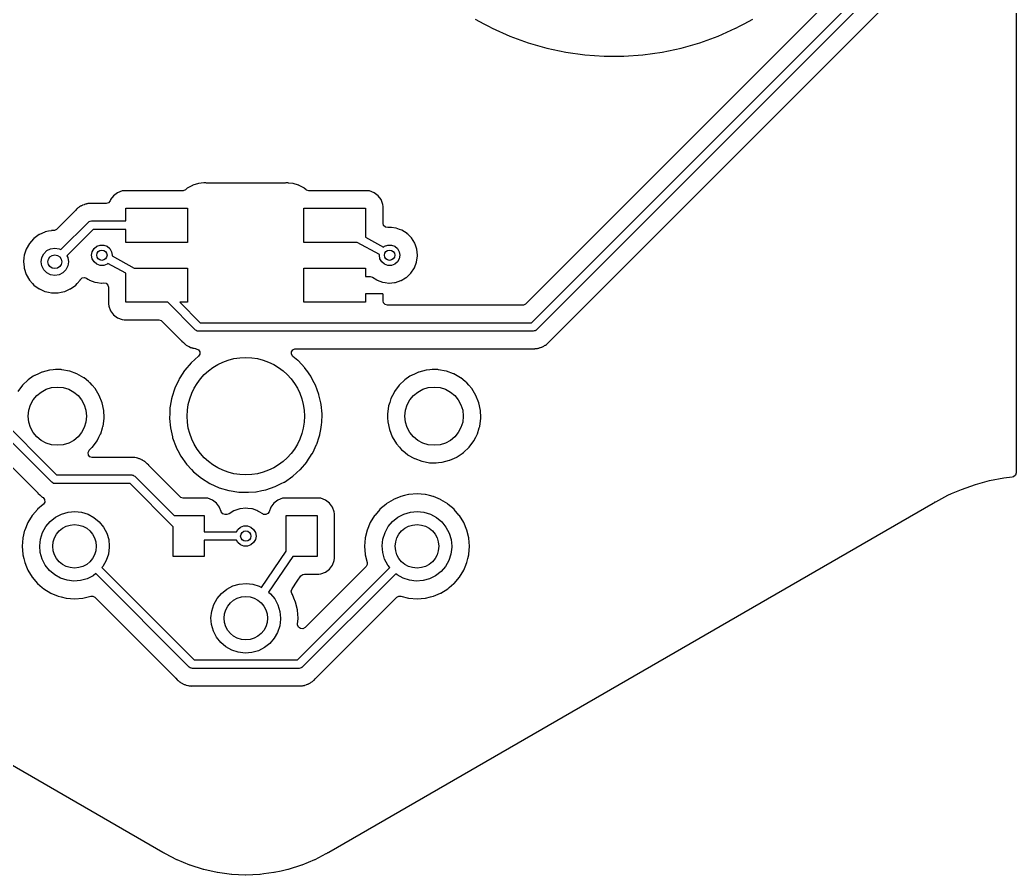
# Model space of a CAD drawing. Extents: x 144 to 253, y -181 to -52.
# Drawn here: x 224.41 to 253.49, y -181.1 to -156.13 of the extents above; entities that cross this region are included whole.
import ezdxf

# ---------------------------------------------------------------- set-up
doc = ezdxf.new("R2010")
doc.units = 0
doc.layers.add('BLACK', color=7, linetype='CONTINUOUS')

msp = doc.modelspace()

# ---------------------------------------------------------------- linework, layer by layer
at = {"layer": 'BLACK', "linetype": 'CONTINUOUS'}
for p, q in [((253.492, -141.39), (253.492, -169.363)), ((250.155, -153.445), (239.169, -164.43)), ((239.343, -164.975), (250.7, -153.618)), ((250.913, -153.758), (239.483, -165.188)), ((239.868, -165.523), (251.217, -154.174)), ((212.215, -156.158), (225.477, -169.42)), ((237.694, -156.11), (237.949, -156.246)), ((245.551, -156.246), (245.806, -156.11)), ((225.337, -169.633), (212.002, -156.298)), ((237.949, -156.246), (238.084, -156.317)), ((238.084, -156.317), (238.194, -156.376)), ((238.194, -156.376), (238.196, -156.377)), ((238.196, -156.377), (238.196, -156.377)), ((238.196, -156.377), (238.709, -156.605)), ((244.791, -156.605), (245.304, -156.377)), ((245.304, -156.377), (245.306, -156.376)), ((245.304, -156.377), (245.304, -156.377)), ((245.306, -156.376), (245.416, -156.317)), ((245.416, -156.317), (245.551, -156.246)), ((211.667, -156.683), (224.921, -169.937)), ((238.709, -156.605), (238.711, -156.606)), ((238.711, -156.606), (239.243, -156.8)), ((244.257, -156.8), (244.789, -156.606)), ((244.789, -156.606), (244.791, -156.605)), ((239.243, -156.8), (239.787, -156.956)), ((239.787, -156.956), (240.341, -157.074)), ((243.159, -157.074), (243.713, -156.956)), ((243.713, -156.956), (244.257, -156.8)), ((240.341, -157.074), (240.902, -157.153)), ((240.902, -157.153), (240.904, -157.153)), ((240.904, -157.153), (241.465, -157.192)), ((241.465, -157.192), (241.465, -157.192)), ((241.465, -157.192), (241.467, -157.192)), ((241.467, -157.192), (242.033, -157.192)), ((242.033, -157.192), (242.035, -157.192)), ((242.035, -157.192), (242.596, -157.153)), ((242.035, -157.192), (242.035, -157.192)), ((242.596, -157.153), (242.598, -157.153)), ((242.598, -157.153), (243.159, -157.074)), ((227.39, -161.127), (227.253, -161.178)), ((227.452, -161.121), (227.39, -161.127)), ((229.156, -161.121), (227.452, -161.121)), ((229.171, -161.12), (229.156, -161.121)), ((229.236, -161.092), (229.171, -161.12)), ((229.293, -161.045), (229.236, -161.092)), ((229.305, -161.039), (229.293, -161.045)), ((229.445, -160.964), (229.305, -161.039)), ((229.451, -160.961), (229.445, -160.964)), ((229.445, -160.964), (229.445, -160.964)), ((229.457, -160.959), (229.451, -160.961)), ((229.616, -160.911), (229.457, -160.959)), ((229.457, -160.959), (229.457, -160.959)), ((229.622, -160.909), (229.616, -160.911)), ((229.616, -160.911), (229.616, -160.911)), ((229.779, -160.894), (229.622, -160.909)), ((229.784, -160.893), (229.779, -160.894)), ((229.8, -160.891), (229.784, -160.893)), ((229.805, -160.891), (229.8, -160.891)), ((229.806, -160.891), (229.805, -160.891)), ((229.805, -160.891), (229.805, -160.891)), ((229.813, -160.891), (229.806, -160.891)), ((229.829, -160.894), (229.813, -160.891)), ((229.832, -160.894), (229.829, -160.894)), ((229.853, -160.896), (229.832, -160.894)), ((232.155, -160.896), (229.853, -160.896)), ((232.172, -160.895), (232.155, -160.896)), ((232.176, -160.894), (232.172, -160.895)), ((232.2, -160.891), (232.176, -160.894)), ((232.205, -160.891), (232.2, -160.891)), ((232.206, -160.891), (232.205, -160.891)), ((232.205, -160.891), (232.205, -160.891)), ((232.213, -160.891), (232.206, -160.891)), ((232.236, -160.895), (232.213, -160.891)), ((232.244, -160.896), (232.236, -160.895)), ((232.378, -160.909), (232.244, -160.896)), ((232.384, -160.911), (232.378, -160.909)), ((232.543, -160.959), (232.384, -160.911)), ((232.384, -160.911), (232.384, -160.911)), ((232.549, -160.961), (232.543, -160.959)), ((232.543, -160.959), (232.543, -160.959)), ((232.555, -160.964), (232.549, -160.961)), ((232.695, -161.039), (232.555, -160.964)), ((232.555, -160.964), (232.555, -160.964)), ((232.707, -161.045), (232.695, -161.039)), ((232.764, -161.092), (232.707, -161.045)), ((232.775, -161.101), (232.764, -161.092)), ((232.844, -161.121), (232.775, -161.101)), ((234.548, -161.121), (232.844, -161.121)), ((234.61, -161.127), (234.548, -161.121)), ((234.747, -161.178), (234.61, -161.127)), ((227.038, -161.414), (226.995, -161.471)), ((227.046, -161.391), (227.038, -161.414)), ((227.049, -161.382), (227.046, -161.391)), ((227.046, -161.391), (227.046, -161.391)), ((227.137, -161.266), (227.049, -161.382)), ((227.253, -161.178), (227.137, -161.266)), ((234.863, -161.266), (234.747, -161.178)), ((234.951, -161.382), (234.863, -161.266)), ((235.002, -161.519), (234.951, -161.382)), ((226.018, -161.706), (225.474, -162.25)), ((226.026, -161.698), (226.018, -161.706)), ((226.054, -161.664), (226.026, -161.698)), ((226.07, -161.652), (226.054, -161.664)), ((226.085, -161.639), (226.07, -161.652)), ((226.1, -161.625), (226.085, -161.639)), ((226.119, -161.613), (226.1, -161.625)), ((226.138, -161.602), (226.119, -161.613)), ((226.148, -161.596), (226.138, -161.602)), ((226.177, -161.574), (226.148, -161.596)), ((226.183, -161.57), (226.177, -161.574)), ((226.191, -161.567), (226.183, -161.57)), ((226.202, -161.562), (226.191, -161.567)), ((226.191, -161.567), (226.191, -161.567)), ((226.22, -161.553), (226.202, -161.562)), ((226.23, -161.547), (226.22, -161.553)), ((226.237, -161.543), (226.23, -161.547)), ((226.23, -161.547), (226.23, -161.547)), ((226.28, -161.531), (226.237, -161.543)), ((226.291, -161.527), (226.28, -161.531)), ((226.325, -161.514), (226.291, -161.527)), ((226.332, -161.511), (226.325, -161.514)), ((226.325, -161.514), (226.325, -161.514)), ((226.345, -161.509), (226.332, -161.511)), ((226.352, -161.508), (226.345, -161.509)), ((226.372, -161.504), (226.352, -161.508)), ((226.373, -161.504), (226.372, -161.504)), ((226.391, -161.498), (226.373, -161.504)), ((226.399, -161.498), (226.391, -161.498)), ((226.403, -161.498), (226.399, -161.498)), ((226.435, -161.497), (226.403, -161.498)), ((226.447, -161.496), (226.435, -161.497)), ((226.451, -161.496), (226.447, -161.496)), ((226.447, -161.496), (226.447, -161.496)), ((226.447, -161.496), (226.447, -161.496)), ((226.479, -161.496), (226.451, -161.496)), ((226.483, -161.496), (226.479, -161.496)), ((226.543, -161.494), (226.483, -161.496)), ((226.551, -161.493), (226.543, -161.494)), ((226.543, -161.494), (226.543, -161.494)), ((226.558, -161.495), (226.551, -161.493)), ((226.57, -161.496), (226.558, -161.495)), ((226.92, -161.496), (226.57, -161.496)), ((226.928, -161.495), (226.92, -161.496)), ((226.995, -161.471), (226.928, -161.495)), ((227.5, -162.004), (227.5, -161.629)), ((227.5, -161.629), (229.3, -161.629)), ((229.3, -161.629), (229.3, -162.629)), ((232.7, -162.629), (232.7, -161.629)), ((232.7, -161.629), (234.5, -161.629)), ((234.5, -161.629), (234.5, -162.479)), ((235.008, -161.581), (235.002, -161.519)), ((235.008, -162.071), (235.008, -161.581)), ((226.461, -162.013), (226.491, -162.004)), ((226.491, -162.004), (227.5, -162.004)), ((225.323, -162.288), (225.236, -162.306)), ((225.33, -162.286), (225.323, -162.288)), ((225.323, -162.288), (225.323, -162.288)), ((225.385, -162.286), (225.33, -162.286)), ((225.412, -162.284), (225.385, -162.286)), ((225.474, -162.25), (225.412, -162.284)), ((225.602, -162.842), (226.403, -162.041)), ((226.543, -162.254), (225.778, -163.018)), ((226.403, -162.041), (226.42, -162.027)), ((226.42, -162.027), (226.423, -162.024)), ((226.423, -162.024), (226.426, -162.023)), ((226.426, -162.023), (226.431, -162.019)), ((226.431, -162.019), (226.461, -162.013)), ((227.5, -162.254), (226.543, -162.254)), ((227.5, -162.629), (227.5, -162.254)), ((235.026, -162.135), (235.008, -162.071)), ((235.078, -162.184), (235.026, -162.135)), ((235.148, -162.197), (235.078, -162.184)), ((235.199, -162.191), (235.148, -162.197)), ((235.206, -162.191), (235.199, -162.191)), ((235.199, -162.191), (235.199, -162.191)), ((235.256, -162.196), (235.206, -162.191)), ((235.379, -162.211), (235.256, -162.196)), ((235.386, -162.212), (235.379, -162.211)), ((235.379, -162.211), (235.379, -162.211)), ((235.392, -162.214), (235.386, -162.212)), ((235.491, -162.25), (235.392, -162.214)), ((235.392, -162.214), (235.392, -162.214)), ((235.557, -162.273), (235.491, -162.25)), ((235.71, -162.37), (235.557, -162.273)), ((228.583, -180.445), (197.527, -162.514)), ((224.806, -162.525), (224.686, -162.658)), ((224.809, -162.521), (224.806, -162.525)), ((224.814, -162.516), (224.809, -162.521)), ((224.809, -162.521), (224.809, -162.521)), ((224.968, -162.404), (224.814, -162.516)), ((224.974, -162.401), (224.968, -162.404)), ((225.137, -162.329), (224.974, -162.401)), ((224.974, -162.401), (224.974, -162.401)), ((225.143, -162.326), (225.137, -162.329)), ((225.137, -162.329), (225.137, -162.329)), ((225.236, -162.306), (225.143, -162.326)), ((234.5, -162.479), (235.025, -162.766)), ((235.715, -162.375), (235.71, -162.37)), ((235.743, -162.404), (235.715, -162.375)), ((235.715, -162.375), (235.715, -162.375)), ((235.838, -162.499), (235.743, -162.404)), ((235.934, -162.653), (235.838, -162.499)), ((224.59, -162.823), (224.531, -163.005)), ((224.686, -162.658), (224.59, -162.823)), ((225.101, -162.96), (225.19, -162.871)), ((225.19, -162.871), (225.301, -162.815)), ((225.301, -162.815), (225.425, -162.795)), ((225.425, -162.795), (225.549, -162.815)), ((225.549, -162.815), (225.602, -162.842)), ((226.518, -162.901), (226.57, -162.811)), ((226.57, -162.811), (226.65, -162.744)), ((226.65, -162.744), (226.748, -162.709)), ((226.748, -162.709), (226.852, -162.709)), ((226.852, -162.709), (226.95, -162.744)), ((226.95, -162.744), (227.03, -162.811)), ((227.03, -162.811), (227.082, -162.901)), ((229.3, -162.629), (227.5, -162.629)), ((234.254, -162.629), (232.7, -162.629)), ((234.903, -162.984), (234.254, -162.629)), ((235.025, -162.766), (235.05, -162.744)), ((235.05, -162.744), (235.148, -162.709)), ((235.148, -162.709), (235.252, -162.709)), ((235.252, -162.709), (235.35, -162.744)), ((235.35, -162.744), (235.43, -162.811)), ((235.43, -162.811), (235.482, -162.901)), ((235.936, -162.659), (235.934, -162.653)), ((235.945, -162.685), (235.936, -162.659)), ((235.936, -162.659), (235.936, -162.659)), ((235.993, -162.824), (235.945, -162.685)), ((236.014, -163.004), (235.993, -162.824)), ((224.524, -163.071), (224.511, -163.195)), ((224.531, -163.012), (224.524, -163.071)), ((224.531, -163.005), (224.531, -163.012)), ((224.531, -163.012), (224.531, -163.012)), ((225.025, -163.195), (225.045, -163.071)), ((225.045, -163.071), (225.101, -162.96)), ((225.778, -163.018), (225.805, -163.071)), ((225.805, -163.071), (225.825, -163.195)), ((226.5, -163.004), (226.518, -162.901)), ((226.518, -163.107), (226.5, -163.004)), ((226.57, -163.197), (226.518, -163.107)), ((227.082, -162.901), (227.1, -163.004)), ((227.1, -163.004), (227.097, -163.024)), ((227.097, -163.024), (227.746, -163.379)), ((234.9, -163.004), (234.903, -162.984)), ((234.918, -163.107), (234.9, -163.004)), ((234.97, -163.197), (234.918, -163.107)), ((235.482, -163.107), (235.43, -163.197)), ((235.482, -162.901), (235.5, -163.004)), ((235.5, -163.004), (235.482, -163.107)), ((235.988, -163.206), (235.998, -163.138)), ((235.998, -163.138), (236.013, -163.031)), ((236.013, -163.027), (236.014, -163.004)), ((236.013, -163.031), (236.013, -163.027)), ((236.013, -163.031), (236.013, -163.031)), ((224.511, -163.195), (224.512, -163.202)), ((224.512, -163.202), (224.527, -163.345)), ((224.527, -163.345), (224.531, -163.385)), ((224.531, -163.385), (224.59, -163.567)), ((225.045, -163.319), (225.025, -163.195)), ((225.101, -163.43), (225.045, -163.319)), ((225.19, -163.519), (225.101, -163.43)), ((225.749, -163.43), (225.66, -163.519)), ((225.805, -163.319), (225.749, -163.43)), ((225.825, -163.195), (225.805, -163.319)), ((226.65, -163.264), (226.57, -163.197)), ((226.748, -163.3), (226.65, -163.264)), ((226.852, -163.3), (226.748, -163.3)), ((226.95, -163.264), (226.852, -163.3)), ((226.975, -163.243), (226.95, -163.264)), ((227.5, -163.529), (226.975, -163.243)), ((227.746, -163.379), (229.3, -163.379)), ((229.3, -163.379), (229.3, -164.379)), ((232.7, -164.379), (232.7, -163.379)), ((232.7, -163.379), (234.5, -163.379)), ((234.5, -163.379), (234.5, -163.625)), ((235.05, -163.264), (234.97, -163.197)), ((235.148, -163.3), (235.05, -163.264)), ((235.252, -163.3), (235.148, -163.3)), ((235.35, -163.264), (235.252, -163.3)), ((235.43, -163.197), (235.35, -163.264)), ((235.823, -163.527), (235.924, -163.376)), ((235.924, -163.376), (235.988, -163.206)), ((224.59, -163.567), (224.686, -163.732)), ((224.686, -163.732), (224.69, -163.737)), ((224.69, -163.737), (224.69, -163.737)), ((224.69, -163.737), (224.775, -163.831)), ((225.301, -163.575), (225.19, -163.519)), ((225.425, -163.595), (225.301, -163.575)), ((225.549, -163.575), (225.425, -163.595)), ((225.66, -163.519), (225.549, -163.575)), ((226.075, -163.831), (226.16, -163.737)), ((226.16, -163.737), (226.164, -163.732)), ((226.16, -163.737), (226.16, -163.737)), ((226.164, -163.732), (226.167, -163.726)), ((226.167, -163.726), (226.172, -163.718)), ((226.167, -163.726), (226.167, -163.726)), ((226.172, -163.718), (226.223, -163.669)), ((226.223, -163.669), (226.293, -163.656)), ((226.293, -163.656), (226.35, -163.676)), ((226.35, -163.676), (226.39, -163.702)), ((226.39, -163.702), (226.427, -163.726)), ((226.427, -163.726), (226.433, -163.73)), ((226.433, -163.73), (226.44, -163.733)), ((226.44, -163.733), (226.44, -163.733)), ((226.44, -163.733), (226.597, -163.791)), ((227.5, -164.379), (227.5, -163.529)), ((234.5, -163.625), (234.635, -163.625)), ((234.635, -163.625), (234.704, -163.646)), ((234.704, -163.646), (234.827, -163.726)), ((234.827, -163.726), (234.833, -163.73)), ((234.833, -163.73), (234.84, -163.733)), ((234.84, -163.733), (234.84, -163.733)), ((234.84, -163.733), (234.997, -163.791)), ((235.37, -163.799), (235.529, -163.747)), ((235.529, -163.747), (235.536, -163.745)), ((235.529, -163.747), (235.529, -163.747)), ((235.536, -163.745), (235.663, -163.669)), ((235.663, -163.669), (235.686, -163.656)), ((235.686, -163.656), (235.692, -163.652)), ((235.686, -163.656), (235.686, -163.656)), ((235.692, -163.652), (235.823, -163.527)), ((224.775, -163.831), (224.814, -163.874)), ((224.814, -163.874), (224.968, -163.986)), ((224.968, -163.986), (224.974, -163.989)), ((224.974, -163.989), (224.974, -163.989)), ((224.974, -163.989), (225.133, -164.059)), ((225.717, -164.059), (225.876, -163.989)), ((225.876, -163.989), (225.882, -163.986)), ((225.876, -163.989), (225.876, -163.989)), ((225.882, -163.986), (226.036, -163.874)), ((226.036, -163.874), (226.075, -163.831)), ((226.597, -163.791), (226.597, -163.791)), ((226.597, -163.791), (226.603, -163.794)), ((226.603, -163.794), (226.675, -163.803)), ((226.675, -163.803), (226.776, -163.817)), ((226.776, -163.817), (226.776, -163.817)), ((226.776, -163.817), (226.783, -163.818)), ((226.783, -163.818), (226.79, -163.817)), ((226.79, -163.817), (226.854, -163.811)), ((226.79, -163.817), (226.79, -163.817)), ((226.854, -163.811), (226.924, -163.825)), ((226.924, -163.825), (226.975, -163.874)), ((226.975, -163.874), (226.992, -163.937)), ((226.992, -163.937), (226.992, -164.427)), ((234.997, -163.791), (234.997, -163.791)), ((234.997, -163.791), (235.003, -163.794)), ((235.003, -163.794), (235.075, -163.803)), ((235.075, -163.803), (235.176, -163.817)), ((235.176, -163.817), (235.176, -163.817)), ((235.176, -163.817), (235.183, -163.818)), ((235.183, -163.818), (235.19, -163.817)), ((235.19, -163.817), (235.341, -163.803)), ((235.19, -163.817), (235.19, -163.817)), ((235.341, -163.803), (235.364, -163.801)), ((235.364, -163.801), (235.37, -163.799)), ((235.37, -163.799), (235.37, -163.799)), ((225.133, -164.059), (225.143, -164.064)), ((225.143, -164.064), (225.236, -164.084)), ((225.236, -164.084), (225.323, -164.102)), ((225.323, -164.102), (225.323, -164.102)), ((225.323, -164.102), (225.33, -164.103)), ((225.33, -164.103), (225.52, -164.103)), ((225.52, -164.103), (225.527, -164.102)), ((225.527, -164.102), (225.614, -164.084)), ((225.527, -164.102), (225.527, -164.102)), ((225.614, -164.084), (225.707, -164.064)), ((225.707, -164.064), (225.717, -164.059)), ((234.994, -164.133), (234.5, -164.133)), ((234.5, -164.133), (234.5, -164.379)), ((235.002, -164.135), (234.994, -164.133)), ((235.004, -164.136), (235.002, -164.135)), ((235.008, -164.151), (235.004, -164.136)), ((235.008, -164.34), (235.008, -164.151)), ((226.992, -164.427), (226.998, -164.489)), ((226.998, -164.489), (227.049, -164.626)), ((227.049, -164.626), (227.137, -164.742)), ((228.723, -164.379), (227.5, -164.379)), ((229.533, -165.188), (228.723, -164.379)), ((229.3, -164.379), (229.077, -164.379)), ((229.077, -164.379), (229.673, -164.975)), ((234.5, -164.379), (232.7, -164.379)), ((235.019, -164.393), (235.008, -164.34)), ((235.066, -164.446), (235.019, -164.393)), ((235.134, -164.466), (235.066, -164.446)), ((239.08, -164.466), (235.134, -164.466)), ((239.107, -164.464), (239.08, -164.466)), ((239.169, -164.43), (239.107, -164.464)), ((227.137, -164.742), (227.253, -164.83)), ((227.253, -164.83), (227.39, -164.881)), ((227.39, -164.881), (227.452, -164.888)), ((227.452, -164.888), (228.46, -164.888)), ((228.46, -164.888), (228.529, -164.908)), ((228.529, -164.908), (228.55, -164.925)), ((228.55, -164.925), (229.117, -165.492)), ((229.56, -165.203), (229.533, -165.188)), ((229.585, -165.22), (229.56, -165.203)), ((229.673, -164.975), (239.343, -164.975)), ((239.455, -165.21), (239.425, -165.216)), ((239.46, -165.206), (239.455, -165.21)), ((239.463, -165.205), (239.46, -165.206)), ((239.466, -165.202), (239.463, -165.205)), ((239.483, -165.188), (239.466, -165.202)), ((229.117, -165.492), (229.125, -165.501)), ((229.125, -165.501), (229.129, -165.507)), ((229.592, -165.221), (229.585, -165.22)), ((229.594, -165.222), (229.592, -165.221)), ((229.599, -165.222), (229.594, -165.222)), ((229.621, -165.225), (229.599, -165.222)), ((239.395, -165.225), (229.621, -165.225)), ((239.425, -165.216), (239.395, -165.225)), ((229.129, -165.507), (229.135, -165.512)), ((229.135, -165.512), (229.179, -165.554)), ((229.179, -165.554), (229.181, -165.556)), ((229.181, -165.556), (229.201, -165.576)), ((229.201, -165.576), (229.204, -165.579)), ((229.204, -165.579), (229.213, -165.586)), ((229.213, -165.586), (229.246, -165.617)), ((229.246, -165.617), (229.253, -165.62)), ((229.253, -165.62), (229.263, -165.626)), ((229.263, -165.626), (229.28, -165.637)), ((229.28, -165.637), (229.296, -165.65)), ((229.296, -165.65), (229.336, -165.667)), ((229.336, -165.667), (229.347, -165.672)), ((229.347, -165.672), (229.386, -165.694)), ((229.386, -165.694), (229.394, -165.696)), ((229.394, -165.696), (229.394, -165.696)), ((229.394, -165.696), (229.405, -165.699)), ((229.405, -165.699), (229.424, -165.705)), ((229.424, -165.705), (229.443, -165.713)), ((229.443, -165.713), (229.451, -165.714)), ((229.451, -165.714), (229.451, -165.714)), ((229.451, -165.714), (229.486, -165.72)), ((229.486, -165.72), (229.498, -165.723)), ((229.498, -165.723), (229.53, -165.731)), ((229.53, -165.731), (229.541, -165.733)), ((229.541, -165.733), (229.549, -165.733)), ((229.549, -165.733), (229.555, -165.734)), ((229.555, -165.734), (229.62, -165.763)), ((229.62, -165.763), (229.659, -165.822)), ((232.333, -165.827), (232.37, -165.766)), ((232.37, -165.766), (232.434, -165.735)), ((232.434, -165.735), (232.455, -165.733)), ((232.455, -165.733), (239.316, -165.733)), ((239.316, -165.733), (239.327, -165.734)), ((239.327, -165.734), (239.335, -165.736)), ((239.335, -165.736), (239.343, -165.735)), ((239.343, -165.735), (239.403, -165.734)), ((239.343, -165.735), (239.343, -165.735)), ((239.403, -165.734), (239.407, -165.733)), ((239.407, -165.733), (239.435, -165.733)), ((239.435, -165.733), (239.439, -165.733)), ((239.439, -165.733), (239.451, -165.732)), ((239.439, -165.733), (239.439, -165.733)), ((239.451, -165.732), (239.483, -165.731)), ((239.483, -165.731), (239.487, -165.731)), ((239.487, -165.731), (239.495, -165.731)), ((239.495, -165.731), (239.514, -165.725)), ((239.514, -165.725), (239.534, -165.721)), ((239.534, -165.721), (239.546, -165.719)), ((239.546, -165.719), (239.554, -165.718)), ((239.546, -165.719), (239.546, -165.719)), ((239.554, -165.718), (239.561, -165.716)), ((239.561, -165.716), (239.595, -165.702)), ((239.561, -165.716), (239.561, -165.716)), ((239.595, -165.702), (239.606, -165.698)), ((239.606, -165.698), (239.641, -165.688)), ((239.641, -165.688), (239.649, -165.686)), ((239.641, -165.688), (239.641, -165.688)), ((239.649, -165.686), (239.655, -165.682)), ((239.655, -165.682), (239.666, -165.676)), ((239.655, -165.682), (239.655, -165.682)), ((239.666, -165.676), (239.684, -165.667)), ((239.684, -165.667), (239.703, -165.66)), ((239.703, -165.66), (239.723, -165.645)), ((239.723, -165.645), (239.738, -165.634)), ((239.738, -165.634), (239.748, -165.627)), ((239.748, -165.627), (239.78, -165.609)), ((239.78, -165.609), (239.786, -165.605)), ((239.78, -165.609), (239.78, -165.609)), ((239.786, -165.605), (239.801, -165.59)), ((239.801, -165.59), (239.816, -165.577)), ((239.816, -165.577), (239.817, -165.576)), ((239.817, -165.576), (239.832, -165.565)), ((239.832, -165.565), (239.86, -165.531)), ((239.86, -165.531), (239.868, -165.523)), ((229.623, -165.953), (229.408, -166.145)), ((229.66, -165.893), (229.623, -165.953)), ((229.659, -165.822), (229.66, -165.893)), ((232.335, -165.898), (232.333, -165.827)), ((232.375, -165.957), (232.335, -165.898)), ((232.522, -166.077), (232.375, -165.957)), ((232.525, -166.08), (232.522, -166.077)), ((232.522, -166.077), (232.522, -166.077)), ((232.528, -166.083), (232.525, -166.08)), ((232.724, -166.293), (232.528, -166.083)), ((225.265, -166.361), (225.052, -166.416)), ((225.27, -166.359), (225.265, -166.361)), ((225.265, -166.361), (225.265, -166.361)), ((225.275, -166.359), (225.27, -166.359)), ((225.375, -166.35), (225.275, -166.359)), ((225.275, -166.359), (225.275, -166.359)), ((225.442, -166.345), (225.375, -166.35)), ((225.604, -166.345), (225.442, -166.345)), ((225.606, -166.345), (225.604, -166.345)), ((225.611, -166.345), (225.606, -166.345)), ((225.606, -166.345), (225.606, -166.345)), ((225.628, -166.346), (225.611, -166.345)), ((225.632, -166.347), (225.628, -166.346)), ((225.85, -166.386), (225.632, -166.347)), ((225.632, -166.347), (225.632, -166.347)), ((229.214, -166.373), (229.077, -166.583)), ((229.216, -166.369), (229.214, -166.373)), ((229.214, -166.373), (229.214, -166.373)), ((229.224, -166.361), (229.216, -166.369)), ((229.405, -166.148), (229.224, -166.361)), ((229.408, -166.145), (229.405, -166.148)), ((229.405, -166.148), (229.405, -166.148)), ((232.727, -166.296), (232.724, -166.293)), ((232.724, -166.293), (232.724, -166.293)), ((232.729, -166.299), (232.727, -166.296)), ((232.781, -166.373), (232.729, -166.299)), ((232.729, -166.299), (232.729, -166.299)), ((232.898, -166.537), (232.781, -166.373)), ((236.265, -166.361), (236.052, -166.416)), ((236.27, -166.359), (236.265, -166.361)), ((236.265, -166.361), (236.265, -166.361)), ((236.275, -166.359), (236.27, -166.359)), ((236.375, -166.35), (236.275, -166.359)), ((236.275, -166.359), (236.275, -166.359)), ((236.442, -166.345), (236.375, -166.35)), ((236.604, -166.345), (236.442, -166.345)), ((236.606, -166.345), (236.604, -166.345)), ((236.611, -166.345), (236.606, -166.345)), ((236.606, -166.345), (236.606, -166.345)), ((236.628, -166.346), (236.611, -166.345)), ((236.632, -166.347), (236.628, -166.346)), ((236.85, -166.386), (236.632, -166.347)), ((236.632, -166.347), (236.632, -166.347)), ((224.645, -166.641), (224.478, -166.8)), ((224.794, -166.54), (224.645, -166.641)), ((224.832, -166.515), (224.794, -166.54)), ((224.836, -166.512), (224.832, -166.515)), ((224.832, -166.515), (224.832, -166.515)), ((224.944, -166.464), (224.836, -166.512)), ((225.042, -166.419), (224.944, -166.464)), ((225.047, -166.417), (225.042, -166.419)), ((225.042, -166.419), (225.042, -166.419)), ((225.052, -166.416), (225.047, -166.417)), ((225.052, -166.416), (225.052, -166.416)), ((225.855, -166.387), (225.85, -166.386)), ((225.85, -166.386), (225.85, -166.386)), ((225.86, -166.389), (225.855, -166.387)), ((226.067, -166.464), (225.86, -166.389)), ((225.86, -166.389), (225.86, -166.389)), ((226.072, -166.466), (226.067, -166.464)), ((226.067, -166.464), (226.067, -166.464)), ((226.273, -166.58), (226.072, -166.466)), ((226.277, -166.583), (226.273, -166.58)), ((226.409, -166.691), (226.277, -166.583)), ((226.277, -166.583), (226.277, -166.583)), ((229.044, -166.641), (228.928, -166.884)), ((229.053, -166.621), (229.044, -166.641)), ((229.055, -166.617), (229.053, -166.621)), ((229.053, -166.621), (229.053, -166.621)), ((229.077, -166.583), (229.055, -166.617)), ((232.951, -166.638), (232.898, -166.537)), ((233, -166.73), (232.951, -166.638)), ((235.645, -166.641), (235.478, -166.8)), ((235.794, -166.54), (235.645, -166.641)), ((235.832, -166.515), (235.794, -166.54)), ((235.836, -166.512), (235.832, -166.515)), ((235.832, -166.515), (235.832, -166.515)), ((235.944, -166.464), (235.836, -166.512)), ((236.042, -166.419), (235.944, -166.464)), ((236.047, -166.417), (236.042, -166.419)), ((236.042, -166.419), (236.042, -166.419)), ((236.052, -166.416), (236.047, -166.417)), ((236.052, -166.416), (236.052, -166.416)), ((236.855, -166.387), (236.85, -166.386)), ((236.85, -166.386), (236.85, -166.386)), ((236.86, -166.389), (236.855, -166.387)), ((237.067, -166.464), (236.86, -166.389)), ((236.86, -166.389), (236.86, -166.389)), ((237.072, -166.466), (237.067, -166.464)), ((237.067, -166.464), (237.067, -166.464)), ((237.273, -166.58), (237.072, -166.466)), ((237.277, -166.583), (237.273, -166.58)), ((237.409, -166.691), (237.277, -166.583)), ((237.277, -166.583), (237.277, -166.583)), ((224.478, -166.8), (224.34, -166.985)), ((226.451, -166.726), (226.409, -166.691)), ((226.455, -166.73), (226.451, -166.726)), ((226.515, -166.8), (226.455, -166.73)), ((226.455, -166.73), (226.455, -166.73)), ((226.602, -166.9), (226.515, -166.8)), ((226.722, -167.097), (226.602, -166.9)), ((228.927, -166.888), (228.839, -167.161)), ((228.928, -166.884), (228.927, -166.888)), ((228.927, -166.888), (228.927, -166.888)), ((233.035, -166.798), (233, -166.73)), ((233.137, -167.075), (233.035, -166.798)), ((235.478, -166.8), (235.34, -166.985)), ((237.451, -166.726), (237.409, -166.691)), ((237.455, -166.73), (237.451, -166.726)), ((237.515, -166.8), (237.455, -166.73)), ((237.455, -166.73), (237.455, -166.73)), ((237.602, -166.9), (237.515, -166.8)), ((237.722, -167.097), (237.602, -166.9)), ((226.807, -167.312), (226.722, -167.097)), ((228.832, -167.201), (228.793, -167.416)), ((228.838, -167.165), (228.832, -167.201)), ((228.839, -167.161), (228.838, -167.165)), ((233.138, -167.079), (233.137, -167.075)), ((233.191, -167.317), (233.138, -167.079)), ((233.138, -167.079), (233.138, -167.079)), ((235.236, -167.191), (235.202, -167.301)), ((235.283, -167.097), (235.236, -167.191)), ((235.338, -166.99), (235.283, -167.097)), ((235.34, -166.985), (235.338, -166.99)), ((237.807, -167.312), (237.722, -167.097)), ((226.854, -167.538), (226.807, -167.312)), ((226.854, -167.543), (226.854, -167.538)), ((228.786, -167.46), (228.778, -167.635)), ((228.793, -167.416), (228.786, -167.456)), ((228.786, -167.456), (228.786, -167.46)), ((228.786, -167.46), (228.786, -167.46)), ((233.202, -167.363), (233.191, -167.317)), ((233.202, -167.367), (233.202, -167.363)), ((233.226, -167.64), (233.202, -167.367)), ((235.168, -167.411), (235.137, -167.64)), ((235.169, -167.406), (235.168, -167.411)), ((235.202, -167.301), (235.169, -167.406)), ((235.169, -167.406), (235.169, -167.406)), ((237.854, -167.538), (237.807, -167.312)), ((237.854, -167.543), (237.854, -167.538)), ((226.832, -167.997), (226.863, -167.768)), ((226.862, -167.747), (226.854, -167.543)), ((226.863, -167.768), (226.862, -167.747)), ((228.778, -167.635), (228.773, -167.751)), ((228.773, -167.751), (228.773, -167.755)), ((228.773, -167.755), (228.773, -167.755)), ((228.773, -167.755), (228.775, -167.774)), ((228.775, -167.774), (228.798, -168.045)), ((233.218, -167.876), (233.227, -167.662)), ((233.227, -167.657), (233.226, -167.64)), ((233.227, -167.662), (233.227, -167.657)), ((233.227, -167.662), (233.227, -167.662)), ((235.137, -167.64), (235.137, -167.645)), ((235.137, -167.645), (235.141, -167.751)), ((235.137, -167.645), (235.137, -167.645)), ((235.141, -167.751), (235.146, -167.87)), ((237.832, -167.997), (237.863, -167.768)), ((237.862, -167.747), (237.854, -167.543)), ((237.863, -167.768), (237.862, -167.747)), ((226.764, -168.217), (226.818, -168.045)), ((226.818, -168.045), (226.831, -168.002)), ((226.831, -168.002), (226.832, -167.997)), ((226.831, -168.002), (226.831, -168.002)), ((228.798, -168.045), (228.799, -168.049)), ((228.799, -168.049), (228.799, -168.049)), ((228.799, -168.049), (228.858, -168.311)), ((233.162, -168.243), (233.189, -168.091)), ((233.189, -168.091), (233.213, -167.957)), ((233.213, -167.957), (233.214, -167.952)), ((233.213, -167.957), (233.213, -167.957)), ((233.214, -167.952), (233.218, -167.876)), ((235.146, -167.87), (235.193, -168.096)), ((235.193, -168.096), (235.278, -168.311)), ((237.764, -168.217), (237.818, -168.045)), ((237.818, -168.045), (237.831, -168.002)), ((237.831, -168.002), (237.832, -167.997)), ((237.831, -168.002), (237.831, -168.002)), ((226.66, -168.423), (226.714, -168.315)), ((226.714, -168.315), (226.762, -168.222)), ((226.762, -168.222), (226.764, -168.217)), ((226.762, -168.222), (226.762, -168.222)), ((228.858, -168.311), (228.863, -168.333)), ((228.863, -168.333), (228.965, -168.61)), ((233.072, -168.524), (233.142, -168.306)), ((233.142, -168.306), (233.161, -168.247)), ((233.161, -168.247), (233.162, -168.243)), ((233.161, -168.247), (233.161, -168.247)), ((235.278, -168.311), (235.398, -168.508)), ((237.66, -168.423), (237.714, -168.315)), ((237.714, -168.315), (237.762, -168.222)), ((237.762, -168.222), (237.764, -168.217)), ((237.762, -168.222), (237.762, -168.222)), ((226.423, -168.703), (226.431, -168.694)), ((226.431, -168.694), (226.518, -168.612)), ((226.518, -168.612), (226.522, -168.608)), ((226.518, -168.612), (226.518, -168.612)), ((226.522, -168.608), (226.66, -168.423)), ((228.965, -168.61), (228.967, -168.614)), ((228.967, -168.614), (228.967, -168.614)), ((228.967, -168.614), (229.014, -168.703)), ((232.955, -168.77), (233.07, -168.528)), ((233.07, -168.528), (233.072, -168.524)), ((235.398, -168.508), (235.401, -168.512)), ((235.401, -168.512), (235.488, -168.612)), ((235.488, -168.612), (235.549, -168.682)), ((235.549, -168.682), (235.591, -168.717)), ((237.355, -168.767), (237.522, -168.608)), ((237.522, -168.608), (237.66, -168.423)), ((226.394, -168.768), (226.423, -168.703)), ((226.404, -168.838), (226.394, -168.768)), ((226.45, -168.891), (226.404, -168.838)), ((226.518, -168.911), (226.45, -168.891)), ((227.638, -168.911), (226.518, -168.911)), ((227.65, -168.911), (227.638, -168.911)), ((227.686, -168.908), (227.65, -168.911)), ((227.694, -168.907), (227.686, -168.908)), ((227.701, -168.908), (227.694, -168.907)), ((227.714, -168.91), (227.701, -168.908)), ((227.733, -168.911), (227.714, -168.91)), ((227.754, -168.911), (227.733, -168.911)), ((227.761, -168.913), (227.754, -168.911)), ((227.796, -168.922), (227.761, -168.913)), ((227.761, -168.913), (227.761, -168.913)), ((227.808, -168.925), (227.796, -168.922)), ((227.844, -168.931), (227.808, -168.925)), ((227.852, -168.932), (227.844, -168.931)), ((227.844, -168.931), (227.844, -168.931)), ((227.859, -168.935), (227.852, -168.932)), ((227.87, -168.94), (227.859, -168.935)), ((227.859, -168.935), (227.859, -168.935)), ((227.889, -168.946), (227.87, -168.94)), ((227.909, -168.951), (227.889, -168.946)), ((227.947, -168.973), (227.909, -168.951)), ((227.958, -168.978), (227.947, -168.973)), ((227.991, -168.992), (227.958, -168.978)), ((227.999, -168.995), (227.991, -168.992)), ((227.991, -168.992), (227.991, -168.992)), ((229.014, -168.703), (229.102, -168.872)), ((229.102, -168.872), (229.105, -168.875)), ((229.105, -168.875), (229.271, -169.109)), ((232.786, -169.035), (232.943, -168.795)), ((232.943, -168.795), (232.945, -168.791)), ((232.943, -168.795), (232.943, -168.795)), ((232.945, -168.791), (232.955, -168.77)), ((235.591, -168.717), (235.723, -168.825)), ((235.723, -168.825), (235.723, -168.825)), ((235.723, -168.825), (235.727, -168.828)), ((235.727, -168.828), (235.928, -168.943)), ((235.928, -168.943), (235.933, -168.944)), ((235.933, -168.944), (235.933, -168.944)), ((235.933, -168.944), (236.14, -169.019)), ((236.735, -169.048), (236.948, -168.992)), ((236.948, -168.992), (236.953, -168.991)), ((236.948, -168.992), (236.948, -168.992)), ((236.953, -168.991), (236.958, -168.989)), ((236.958, -168.989), (237.159, -168.898)), ((236.958, -168.989), (236.958, -168.989)), ((237.159, -168.898), (237.164, -168.896)), ((237.164, -168.896), (237.168, -168.893)), ((237.168, -168.893), (237.315, -168.795)), ((237.168, -168.893), (237.168, -168.893)), ((237.315, -168.795), (237.355, -168.767)), ((228.014, -169.007), (227.999, -168.995)), ((228.015, -169.008), (228.014, -169.007)), ((228.031, -169.019), (228.015, -169.008)), ((228.042, -169.025), (228.031, -169.019)), ((228.049, -169.028), (228.042, -169.025)), ((228.042, -169.025), (228.042, -169.025)), ((228.06, -169.039), (228.049, -169.028)), ((228.081, -169.059), (228.06, -169.039)), ((228.09, -169.066), (228.081, -169.059)), ((228.093, -169.069), (228.09, -169.066)), ((228.113, -169.089), (228.093, -169.069)), ((228.116, -169.091), (228.113, -169.089)), ((228.165, -169.138), (228.116, -169.091)), ((228.17, -169.144), (228.165, -169.138)), ((228.177, -169.153), (228.17, -169.144)), ((229.083, -170.059), (228.177, -169.153)), ((229.271, -169.109), (229.271, -169.109)), ((229.271, -169.109), (229.273, -169.112)), ((229.273, -169.112), (229.276, -169.115)), ((229.276, -169.115), (229.276, -169.115)), ((229.276, -169.115), (229.411, -169.26)), ((229.411, -169.26), (229.475, -169.328)), ((232.372, -169.46), (232.592, -169.263)), ((232.592, -169.263), (232.595, -169.26)), ((232.595, -169.26), (232.781, -169.042)), ((232.781, -169.042), (232.784, -169.039)), ((232.781, -169.042), (232.781, -169.042)), ((232.784, -169.039), (232.786, -169.035)), ((232.786, -169.035), (232.786, -169.035)), ((236.14, -169.019), (236.14, -169.019)), ((236.14, -169.019), (236.145, -169.021)), ((236.145, -169.021), (236.15, -169.022)), ((236.15, -169.022), (236.15, -169.022)), ((236.15, -169.022), (236.368, -169.062)), ((236.368, -169.062), (236.368, -169.062)), ((236.368, -169.062), (236.372, -169.062)), ((236.372, -169.062), (236.389, -169.063)), ((236.389, -169.063), (236.394, -169.063)), ((236.394, -169.063), (236.394, -169.063)), ((236.394, -169.063), (236.396, -169.064)), ((236.396, -169.064), (236.558, -169.064)), ((236.558, -169.064), (236.625, -169.058)), ((236.625, -169.058), (236.725, -169.049)), ((236.725, -169.049), (236.725, -169.049)), ((236.725, -169.049), (236.73, -169.049)), ((236.73, -169.049), (236.735, -169.048)), ((236.735, -169.048), (236.735, -169.048)), ((225.477, -169.42), (227.673, -169.42)), ((227.673, -169.42), (227.696, -169.423)), ((227.696, -169.423), (227.7, -169.423)), ((227.7, -169.423), (227.703, -169.424)), ((227.703, -169.424), (227.709, -169.425)), ((227.709, -169.425), (227.735, -169.442)), ((227.735, -169.442), (227.762, -169.457)), ((227.762, -169.457), (228.909, -170.604)), ((229.475, -169.328), (229.703, -169.516)), ((229.703, -169.516), (229.954, -169.671)), ((232.127, -169.626), (232.372, -169.46)), ((253.138, -169.515), (252.713, -169.596)), ((253.38, -169.488), (253.138, -169.515)), ((253.418, -169.477), (253.38, -169.488)), ((253.472, -169.431), (253.418, -169.477)), ((253.492, -169.363), (253.472, -169.431)), ((225.364, -169.648), (225.337, -169.633)), ((225.389, -169.665), (225.364, -169.648)), ((225.396, -169.666), (225.389, -169.665)), ((225.398, -169.667), (225.396, -169.666)), ((225.403, -169.667), (225.398, -169.667)), ((225.425, -169.67), (225.403, -169.667)), ((227.622, -169.67), (225.425, -169.67)), ((228.883, -170.931), (227.622, -169.67)), ((229.954, -169.671), (230.223, -169.792)), ((230.223, -169.792), (230.506, -169.877)), ((231.472, -169.877), (231.584, -169.854)), ((231.584, -169.854), (231.863, -169.758)), ((231.863, -169.758), (232.033, -169.673)), ((232.033, -169.673), (232.124, -169.628)), ((232.124, -169.628), (232.127, -169.626)), ((232.124, -169.628), (232.124, -169.628)), ((251.885, -169.851), (251.601, -169.975)), ((251.888, -169.85), (251.885, -169.851)), ((251.885, -169.851), (251.885, -169.851)), ((251.89, -169.85), (251.888, -169.85)), ((252.293, -169.708), (251.89, -169.85)), ((252.296, -169.708), (252.293, -169.708)), ((252.293, -169.708), (252.293, -169.708)), ((252.298, -169.707), (252.296, -169.708)), ((252.711, -169.596), (252.298, -169.707)), ((252.298, -169.707), (252.298, -169.707)), ((252.713, -169.596), (252.711, -169.596)), ((252.711, -169.596), (252.711, -169.596)), ((224.921, -169.937), (224.929, -169.946)), ((224.929, -169.946), (224.933, -169.952)), ((224.933, -169.952), (224.939, -169.957)), ((224.939, -169.957), (224.983, -169.999)), ((224.983, -169.999), (224.985, -170.001)), ((224.985, -170.001), (225.005, -170.021)), ((225.005, -170.021), (225.008, -170.024)), ((225.008, -170.024), (225.017, -170.031)), ((225.017, -170.031), (225.05, -170.062)), ((225.05, -170.062), (225.057, -170.065)), ((225.057, -170.065), (225.057, -170.065)), ((225.057, -170.065), (225.067, -170.071)), ((225.067, -170.071), (225.084, -170.082)), ((225.084, -170.082), (225.084, -170.082)), ((225.084, -170.082), (225.126, -170.14)), ((225.126, -170.14), (225.129, -170.211)), ((229.104, -170.076), (229.083, -170.059)), ((229.172, -170.096), (229.104, -170.076)), ((229.831, -170.096), (229.172, -170.096)), ((229.893, -170.102), (229.831, -170.096)), ((230.029, -170.153), (229.893, -170.102)), ((230.146, -170.241), (230.029, -170.153)), ((230.506, -169.877), (230.511, -169.877)), ((230.511, -169.877), (230.511, -169.877)), ((230.511, -169.877), (230.795, -169.922)), ((230.795, -169.922), (230.795, -169.922)), ((230.795, -169.922), (230.798, -169.923)), ((230.798, -169.923), (230.823, -169.924)), ((230.823, -169.924), (230.889, -169.927)), ((230.889, -169.927), (230.889, -169.927)), ((230.889, -169.927), (230.89, -169.927)), ((230.89, -169.927), (231.075, -169.927)), ((231.075, -169.927), (231.295, -169.913)), ((231.295, -169.913), (231.299, -169.912)), ((231.299, -169.912), (231.472, -169.877)), ((231.299, -169.912), (231.299, -169.912)), ((231.936, -170.153), (231.819, -170.241)), ((232.072, -170.102), (231.936, -170.153)), ((232.134, -170.096), (232.072, -170.102)), ((233.131, -170.096), (232.134, -170.096)), ((233.193, -170.102), (233.131, -170.096)), ((233.329, -170.153), (233.193, -170.102)), ((233.446, -170.241), (233.329, -170.153)), ((235.306, -170.142), (235.101, -170.267)), ((235.31, -170.14), (235.306, -170.142)), ((235.523, -170.052), (235.31, -170.14)), ((235.31, -170.14), (235.31, -170.14)), ((235.527, -170.05), (235.523, -170.052)), ((235.523, -170.052), (235.523, -170.052)), ((235.633, -170.024), (235.527, -170.05)), ((235.756, -169.995), (235.633, -170.024)), ((235.761, -169.994), (235.756, -169.995)), ((235.756, -169.995), (235.756, -169.995)), ((236, -169.975), (235.761, -169.994)), ((236.239, -169.994), (236, -169.975)), ((236.244, -169.995), (236.239, -169.994)), ((236.367, -170.024), (236.244, -169.995)), ((236.244, -169.995), (236.244, -169.995)), ((236.473, -170.05), (236.367, -170.024)), ((236.477, -170.052), (236.473, -170.05)), ((236.69, -170.14), (236.477, -170.052)), ((236.477, -170.052), (236.477, -170.052)), ((236.694, -170.142), (236.69, -170.14)), ((236.69, -170.14), (236.69, -170.14)), ((236.899, -170.267), (236.694, -170.142)), ((251.489, -170.024), (251.137, -170.21)), ((251.491, -170.023), (251.489, -170.024)), ((251.601, -169.975), (251.491, -170.023)), ((224.915, -170.427), (224.776, -170.59)), ((224.919, -170.423), (224.915, -170.427)), ((225.089, -170.278), (224.919, -170.423)), ((225.094, -170.272), (225.089, -170.278)), ((225.129, -170.211), (225.094, -170.272)), ((230.233, -170.357), (230.146, -170.241)), ((230.236, -170.366), (230.233, -170.357)), ((230.282, -170.489), (230.236, -170.366)), ((230.825, -170.409), (230.654, -170.468)), ((230.832, -170.409), (230.825, -170.409)), ((230.999, -170.391), (230.832, -170.409)), ((230.832, -170.409), (230.832, -170.409)), ((231.006, -170.391), (230.999, -170.391)), ((230.999, -170.391), (230.999, -170.391)), ((231.056, -170.396), (231.006, -170.391)), ((231.179, -170.411), (231.056, -170.396)), ((231.186, -170.412), (231.179, -170.411)), ((231.179, -170.411), (231.179, -170.411)), ((231.192, -170.414), (231.186, -170.412)), ((231.325, -170.462), (231.192, -170.414)), ((231.192, -170.414), (231.192, -170.414)), ((231.732, -170.357), (231.681, -170.494)), ((231.819, -170.241), (231.732, -170.357)), ((251.072, -170.252), (233.424, -180.441)), ((233.533, -170.357), (233.446, -170.241)), ((233.584, -170.494), (233.533, -170.357)), ((234.915, -170.427), (234.776, -170.59)), ((234.919, -170.423), (234.915, -170.427)), ((235.089, -170.278), (234.919, -170.423)), ((235.097, -170.27), (235.089, -170.278)), ((235.101, -170.267), (235.097, -170.27)), ((235.097, -170.27), (235.097, -170.27)), ((236.903, -170.27), (236.899, -170.267)), ((236.911, -170.278), (236.903, -170.27)), ((236.903, -170.27), (236.903, -170.27)), ((237.081, -170.423), (236.911, -170.278)), ((237.085, -170.427), (237.081, -170.423)), ((237.224, -170.59), (237.085, -170.427)), ((251.086, -170.242), (251.072, -170.252)), ((251.105, -170.227), (251.086, -170.242)), ((251.108, -170.224), (251.105, -170.227)), ((251.105, -170.227), (251.105, -170.227)), ((251.113, -170.222), (251.108, -170.224)), ((251.115, -170.221), (251.113, -170.222)), ((251.119, -170.218), (251.115, -170.221)), ((251.115, -170.221), (251.115, -170.221)), ((251.124, -170.217), (251.119, -170.218)), ((251.128, -170.215), (251.124, -170.217)), ((251.137, -170.21), (251.128, -170.214)), ((251.128, -170.214), (251.128, -170.215)), ((224.763, -170.605), (224.637, -170.81)), ((224.776, -170.59), (224.763, -170.605)), ((225.289, -170.778), (225.444, -170.654)), ((225.444, -170.654), (225.619, -170.562)), ((225.619, -170.562), (225.81, -170.506)), ((225.81, -170.506), (226.007, -170.488)), ((226.007, -170.488), (226.204, -170.509)), ((226.204, -170.509), (226.394, -170.567)), ((226.394, -170.567), (226.568, -170.662)), ((226.568, -170.662), (226.721, -170.788)), ((228.909, -170.604), (229.783, -170.604)), ((229.783, -170.604), (229.783, -171.079)), ((230.286, -170.497), (230.282, -170.489)), ((230.332, -170.551), (230.286, -170.497)), ((230.4, -170.571), (230.332, -170.551)), ((230.451, -170.571), (230.4, -170.571)), ((230.517, -170.552), (230.451, -170.571)), ((230.654, -170.468), (230.517, -170.552)), ((231.357, -170.473), (231.325, -170.462)), ((231.395, -170.497), (231.357, -170.473)), ((231.494, -170.56), (231.395, -170.497)), ((231.516, -170.571), (231.494, -170.56)), ((231.586, -170.577), (231.516, -170.571)), ((231.649, -170.545), (231.586, -170.577)), ((231.679, -170.493), (231.649, -170.545)), ((231.681, -170.494), (231.679, -170.493)), ((232.183, -171.643), (232.183, -170.604)), ((232.183, -170.604), (233.083, -170.604)), ((233.083, -170.604), (233.083, -171.804)), ((233.591, -170.556), (233.584, -170.494)), ((233.591, -171.852), (233.591, -170.556)), ((234.763, -170.605), (234.637, -170.81)), ((234.776, -170.59), (234.763, -170.605)), ((235.289, -170.778), (235.444, -170.654)), ((235.444, -170.654), (235.619, -170.562)), ((235.619, -170.562), (235.81, -170.506)), ((235.81, -170.506), (236.007, -170.488)), ((236.007, -170.488), (236.204, -170.509)), ((236.204, -170.509), (236.394, -170.567)), ((236.394, -170.567), (236.568, -170.662)), ((236.568, -170.662), (236.721, -170.788)), ((237.237, -170.605), (237.224, -170.59)), ((237.363, -170.81), (237.237, -170.605)), ((224.637, -170.81), (224.546, -171.032)), ((225.066, -171.104), (225.162, -170.93)), ((225.162, -170.93), (225.289, -170.778)), ((226.721, -170.788), (226.846, -170.942)), ((226.846, -170.942), (226.939, -171.117)), ((228.883, -171.804), (228.883, -170.931)), ((230.731, -171.079), (230.77, -171.011)), ((230.77, -171.011), (230.85, -170.944)), ((230.85, -170.944), (230.948, -170.909)), ((230.948, -170.909), (231.052, -170.909)), ((231.052, -170.909), (231.15, -170.944)), ((231.15, -170.944), (231.23, -171.011)), ((231.23, -171.011), (231.282, -171.101)), ((234.637, -170.81), (234.546, -171.032)), ((235.066, -171.104), (235.162, -170.93)), ((235.162, -170.93), (235.289, -170.778)), ((236.721, -170.788), (236.846, -170.942)), ((236.846, -170.942), (236.939, -171.117)), ((237.454, -171.032), (237.363, -170.81)), ((224.49, -171.265), (224.471, -171.504)), ((224.491, -171.26), (224.49, -171.265)), ((224.544, -171.036), (224.491, -171.26)), ((224.491, -171.26), (224.491, -171.26)), ((224.546, -171.032), (224.544, -171.036)), ((224.984, -171.49), (225.006, -171.293)), ((225.006, -171.293), (225.066, -171.104)), ((226.939, -171.117), (226.997, -171.307)), ((226.997, -171.307), (227.016, -171.504)), ((229.783, -171.079), (230.731, -171.079)), ((231.282, -171.307), (231.23, -171.397)), ((231.282, -171.101), (231.3, -171.204)), ((231.3, -171.204), (231.282, -171.307)), ((234.49, -171.265), (234.471, -171.504)), ((234.491, -171.26), (234.49, -171.265)), ((234.544, -171.036), (234.491, -171.26)), ((234.491, -171.26), (234.491, -171.26)), ((234.546, -171.032), (234.544, -171.036)), ((234.984, -171.49), (235.006, -171.293)), ((235.006, -171.293), (235.066, -171.104)), ((236.939, -171.117), (236.997, -171.307)), ((236.997, -171.307), (237.016, -171.504)), ((237.456, -171.036), (237.454, -171.032)), ((237.509, -171.26), (237.456, -171.036)), ((237.51, -171.265), (237.509, -171.26)), ((237.509, -171.26), (237.509, -171.26)), ((237.529, -171.504), (237.51, -171.265)), ((224.471, -171.504), (224.49, -171.743)), ((225.001, -171.688), (224.984, -171.49)), ((227.016, -171.532), (226.991, -171.729)), ((227.016, -171.504), (227.016, -171.532)), ((230.731, -171.329), (229.783, -171.329)), ((229.783, -171.329), (229.783, -171.804)), ((230.77, -171.397), (230.731, -171.329)), ((230.85, -171.464), (230.77, -171.397)), ((230.948, -171.5), (230.85, -171.464)), ((231.052, -171.5), (230.948, -171.5)), ((231.15, -171.464), (231.052, -171.5)), ((231.23, -171.397), (231.15, -171.464)), ((234.471, -171.504), (234.49, -171.743)), ((235.001, -171.688), (234.984, -171.49)), ((237.016, -171.532), (236.991, -171.729)), ((237.016, -171.504), (237.016, -171.532)), ((237.51, -171.743), (237.529, -171.504)), ((224.49, -171.743), (224.491, -171.748)), ((224.491, -171.748), (224.491, -171.748)), ((224.491, -171.748), (224.517, -171.856)), ((224.517, -171.856), (224.546, -171.977)), ((225.055, -171.878), (225.001, -171.688)), ((225.146, -172.054), (225.055, -171.878)), ((226.991, -171.729), (226.928, -171.917)), ((229.783, -171.804), (228.883, -171.804)), ((231.461, -172.704), (232.183, -171.643)), ((232.376, -171.804), (231.668, -172.844)), ((233.083, -171.804), (232.376, -171.804)), ((233.584, -171.914), (233.591, -171.852)), ((234.49, -171.743), (234.491, -171.748)), ((234.491, -171.748), (234.491, -171.748)), ((234.491, -171.748), (234.546, -171.977)), ((235.055, -171.878), (235.001, -171.688)), ((235.146, -172.054), (235.055, -171.878)), ((236.991, -171.729), (236.928, -171.917)), ((237.454, -171.977), (237.483, -171.856)), ((237.483, -171.856), (237.509, -171.748)), ((237.509, -171.748), (237.51, -171.743)), ((237.509, -171.748), (237.509, -171.748)), ((224.546, -171.977), (224.548, -171.981)), ((224.548, -171.981), (224.548, -171.981)), ((224.548, -171.981), (224.596, -172.098)), ((224.596, -172.098), (224.637, -172.198)), ((225.269, -172.21), (225.146, -172.054)), ((226.83, -172.09), (226.799, -172.126)), ((226.799, -172.126), (229.492, -174.82)), ((226.928, -171.917), (226.83, -172.09)), ((232.508, -174.82), (235.202, -172.125)), ((234.512, -172.096), (232.73, -173.878)), ((233.329, -172.255), (233.446, -172.167)), ((233.446, -172.167), (233.533, -172.051)), ((233.533, -172.051), (233.584, -171.914)), ((234.545, -172.039), (234.512, -172.096)), ((234.546, -171.977), (234.543, -171.977)), ((234.543, -171.977), (234.545, -172.039)), ((235.202, -172.125), (235.146, -172.054)), ((236.83, -172.09), (236.701, -172.24)), ((236.928, -171.917), (236.83, -172.09)), ((237.363, -172.198), (237.404, -172.098)), ((237.404, -172.098), (237.452, -171.981)), ((237.452, -171.981), (237.454, -171.977)), ((237.452, -171.981), (237.452, -171.981)), ((224.637, -172.198), (224.763, -172.403)), ((224.763, -172.403), (224.919, -172.585)), ((225.42, -172.338), (225.269, -172.21)), ((225.593, -172.435), (225.42, -172.338)), ((225.782, -172.496), (225.593, -172.435)), ((226.367, -172.451), (226.176, -172.505)), ((226.544, -172.362), (226.367, -172.451)), ((226.621, -172.302), (226.544, -172.362)), ((229.352, -175.033), (226.621, -172.302)), ((232.5, -172.526), (232.607, -172.368)), ((232.607, -172.368), (232.662, -172.323)), ((235.378, -172.303), (232.648, -175.033)), ((232.662, -172.323), (232.711, -172.313)), ((232.711, -172.313), (233.131, -172.313)), ((233.131, -172.313), (233.193, -172.306)), ((233.193, -172.306), (233.329, -172.255)), ((235.42, -172.338), (235.378, -172.303)), ((235.593, -172.435), (235.42, -172.338)), ((235.782, -172.496), (235.593, -172.435)), ((236.367, -172.451), (236.176, -172.505)), ((236.544, -172.362), (236.367, -172.451)), ((236.701, -172.24), (236.544, -172.362)), ((237.081, -172.585), (237.237, -172.403)), ((237.237, -172.403), (237.363, -172.198)), ((224.919, -172.585), (224.922, -172.589)), ((224.922, -172.589), (225.059, -172.705)), ((225.059, -172.705), (225.101, -172.741)), ((225.101, -172.741), (225.306, -172.867)), ((225.979, -172.52), (225.782, -172.496)), ((226.176, -172.505), (225.979, -172.52)), ((230.289, -172.878), (230.444, -172.754)), ((230.444, -172.754), (230.619, -172.662)), ((230.619, -172.662), (230.81, -172.606)), ((230.81, -172.606), (231.007, -172.588)), ((231.007, -172.588), (231.204, -172.609)), ((231.204, -172.609), (231.394, -172.667)), ((231.394, -172.667), (231.461, -172.704)), ((232.328, -172.815), (232.35, -172.747)), ((232.35, -172.747), (232.5, -172.526)), ((235.979, -172.52), (235.782, -172.496)), ((236.176, -172.505), (235.979, -172.52)), ((236.694, -172.867), (236.899, -172.741)), ((236.899, -172.741), (236.941, -172.705)), ((236.941, -172.705), (237.078, -172.589)), ((237.078, -172.589), (237.081, -172.585)), ((225.306, -172.867), (225.31, -172.869)), ((225.31, -172.869), (225.31, -172.869)), ((225.31, -172.869), (225.523, -172.957)), ((225.523, -172.957), (225.527, -172.958)), ((225.527, -172.958), (225.609, -172.978)), ((225.609, -172.978), (225.756, -173.013)), ((225.756, -173.013), (225.756, -173.013)), ((225.756, -173.013), (225.761, -173.014)), ((225.761, -173.014), (226, -173.033)), ((226, -173.033), (226.239, -173.014)), ((226.239, -173.014), (226.244, -173.013)), ((226.244, -173.013), (226.473, -172.958)), ((226.244, -173.013), (226.244, -173.013)), ((226.473, -172.958), (226.473, -172.961)), ((226.473, -172.961), (226.535, -172.959)), ((226.535, -172.959), (226.592, -172.992)), ((226.592, -172.992), (228.937, -175.337)), ((230.066, -173.204), (230.162, -173.03)), ((230.162, -173.03), (230.289, -172.878)), ((231.668, -172.844), (231.721, -172.888)), ((231.721, -172.888), (231.846, -173.042)), ((231.846, -173.042), (231.939, -173.217)), ((232.346, -172.883), (232.328, -172.815)), ((232.36, -172.906), (232.346, -172.883)), ((232.363, -172.91), (232.36, -172.906)), ((232.36, -172.906), (232.36, -172.906)), ((232.364, -172.914), (232.363, -172.91)), ((232.406, -173.015), (232.364, -172.914)), ((232.364, -172.914), (232.364, -172.914)), ((232.454, -173.132), (232.406, -173.015)), ((233.033, -175.367), (235.408, -172.992)), ((235.408, -172.992), (235.471, -172.958)), ((235.471, -172.958), (235.527, -172.96)), ((235.527, -172.96), (235.527, -172.958)), ((235.527, -172.958), (235.756, -173.013)), ((235.756, -173.013), (235.756, -173.013)), ((235.756, -173.013), (235.761, -173.014)), ((235.761, -173.014), (236, -173.033)), ((236, -173.033), (236.239, -173.014)), ((236.239, -173.014), (236.244, -173.013)), ((236.244, -173.013), (236.391, -172.978)), ((236.244, -173.013), (236.244, -173.013)), ((236.391, -172.978), (236.473, -172.958)), ((236.473, -172.958), (236.477, -172.957)), ((236.477, -172.957), (236.69, -172.869)), ((236.69, -172.869), (236.694, -172.867)), ((236.69, -172.869), (236.69, -172.869)), ((230.006, -173.393), (230.066, -173.204)), ((231.939, -173.217), (231.997, -173.407)), ((232.456, -173.136), (232.454, -173.132)), ((232.509, -173.36), (232.456, -173.136)), ((229.984, -173.59), (230.006, -173.393)), ((230.001, -173.788), (229.984, -173.59)), ((232.016, -173.632), (231.991, -173.829)), ((231.997, -173.407), (232.016, -173.604)), ((232.016, -173.604), (232.016, -173.632)), ((232.51, -173.365), (232.509, -173.36)), ((232.509, -173.36), (232.509, -173.36)), ((232.529, -173.604), (232.51, -173.365)), ((232.515, -173.779), (232.529, -173.609)), ((232.529, -173.609), (232.529, -173.604)), ((230.055, -173.978), (230.001, -173.788)), ((231.991, -173.829), (231.928, -174.017)), ((232.515, -173.798), (232.515, -173.779)), ((232.54, -173.864), (232.515, -173.798)), ((232.597, -173.907), (232.54, -173.864)), ((232.668, -173.912), (232.597, -173.907)), ((232.73, -173.878), (232.668, -173.912)), ((230.146, -174.154), (230.055, -173.978)), ((230.269, -174.31), (230.146, -174.154)), ((231.83, -174.19), (231.701, -174.34)), ((231.928, -174.017), (231.83, -174.19)), ((230.42, -174.438), (230.269, -174.31)), ((230.593, -174.535), (230.42, -174.438)), ((231.544, -174.462), (231.367, -174.551)), ((231.701, -174.34), (231.544, -174.462)), ((230.782, -174.596), (230.593, -174.535)), ((230.979, -174.62), (230.782, -174.596)), ((231.176, -174.605), (230.979, -174.62)), ((231.367, -174.551), (231.176, -174.605)), ((229.379, -175.048), (229.352, -175.033)), ((229.405, -175.064), (229.379, -175.048)), ((229.411, -175.065), (229.405, -175.064)), ((229.414, -175.067), (229.411, -175.065)), ((229.418, -175.066), (229.414, -175.067)), ((229.441, -175.07), (229.418, -175.066)), ((232.559, -175.07), (229.441, -175.07)), ((229.492, -174.82), (232.508, -174.82)), ((232.589, -175.061), (232.559, -175.07)), ((232.619, -175.054), (232.589, -175.061)), ((232.624, -175.051), (232.619, -175.054)), ((232.627, -175.05), (232.624, -175.051)), ((232.63, -175.046), (232.627, -175.05)), ((232.648, -175.033), (232.63, -175.046)), ((228.937, -175.337), (228.944, -175.345)), ((228.944, -175.345), (228.949, -175.352)), ((228.949, -175.352), (228.954, -175.357)), ((228.954, -175.357), (228.998, -175.398)), ((232.997, -175.41), (233.025, -175.376)), ((233.025, -175.376), (233.033, -175.367)), ((228.998, -175.398), (229.001, -175.401)), ((229.001, -175.401), (229.021, -175.421)), ((229.021, -175.421), (229.024, -175.423)), ((229.024, -175.423), (229.033, -175.431)), ((229.033, -175.431), (229.065, -175.461)), ((229.065, -175.461), (229.072, -175.465)), ((229.072, -175.465), (229.083, -175.471)), ((229.083, -175.471), (229.099, -175.482)), ((229.099, -175.482), (229.115, -175.494)), ((229.115, -175.494), (229.156, -175.512)), ((229.156, -175.512), (229.167, -175.517)), ((229.167, -175.517), (229.205, -175.538)), ((229.205, -175.538), (229.213, -175.54)), ((229.213, -175.54), (229.213, -175.54)), ((229.213, -175.54), (229.225, -175.543)), ((229.225, -175.543), (229.244, -175.55)), ((229.244, -175.55), (229.262, -175.558)), ((229.262, -175.558), (229.27, -175.559)), ((229.27, -175.559), (229.27, -175.559)), ((229.27, -175.559), (229.306, -175.565)), ((229.306, -175.565), (229.318, -175.567)), ((229.318, -175.567), (229.349, -175.575)), ((229.349, -175.575), (229.36, -175.578)), ((229.36, -175.578), (229.381, -175.578)), ((229.381, -175.578), (229.4, -175.58)), ((229.4, -175.58), (229.42, -175.583)), ((229.42, -175.583), (229.428, -175.582)), ((229.428, -175.582), (229.447, -175.58)), ((229.447, -175.58), (229.464, -175.579)), ((229.464, -175.579), (229.476, -175.578)), ((229.476, -175.578), (232.481, -175.578)), ((232.481, -175.578), (232.492, -175.579)), ((232.492, -175.579), (232.499, -175.58)), ((232.499, -175.58), (232.507, -175.58)), ((232.507, -175.58), (232.567, -175.578)), ((232.507, -175.58), (232.507, -175.58)), ((232.567, -175.578), (232.571, -175.578)), ((232.571, -175.578), (232.599, -175.578)), ((232.599, -175.578), (232.603, -175.578)), ((232.603, -175.578), (232.615, -175.577)), ((232.603, -175.578), (232.603, -175.578)), ((232.615, -175.577), (232.647, -175.576)), ((232.647, -175.576), (232.651, -175.576)), ((232.651, -175.576), (232.659, -175.575)), ((232.659, -175.575), (232.679, -175.57)), ((232.679, -175.57), (232.698, -175.566)), ((232.698, -175.566), (232.71, -175.564)), ((232.71, -175.564), (232.718, -175.563)), ((232.71, -175.564), (232.71, -175.564)), ((232.718, -175.563), (232.726, -175.56)), ((232.726, -175.56), (232.759, -175.547)), ((232.726, -175.56), (232.726, -175.56)), ((232.759, -175.547), (232.771, -175.543)), ((232.771, -175.543), (232.805, -175.533)), ((232.805, -175.533), (232.813, -175.531)), ((232.805, -175.533), (232.805, -175.533)), ((232.813, -175.531), (232.82, -175.527)), ((232.82, -175.527), (232.831, -175.52)), ((232.82, -175.527), (232.82, -175.527)), ((232.831, -175.52), (232.848, -175.512)), ((232.848, -175.512), (232.867, -175.504)), ((232.867, -175.504), (232.887, -175.489)), ((232.887, -175.489), (232.903, -175.478)), ((232.903, -175.478), (232.913, -175.472)), ((232.913, -175.472), (232.944, -175.453)), ((232.944, -175.453), (232.951, -175.449)), ((232.944, -175.453), (232.944, -175.453)), ((232.951, -175.449), (232.965, -175.435)), ((232.965, -175.435), (232.98, -175.422)), ((232.98, -175.422), (232.982, -175.421)), ((232.982, -175.421), (232.997, -175.41)), ((228.598, -180.452), (228.583, -180.445)), ((228.619, -180.461), (228.598, -180.452)), ((228.627, -180.464), (228.619, -180.461)), ((228.619, -180.461), (228.619, -180.461)), ((228.634, -180.47), (228.627, -180.464)), ((228.637, -180.472), (228.634, -180.47)), ((228.634, -180.47), (228.634, -180.47)), ((228.658, -180.486), (228.637, -180.472)), ((228.983, -180.655), (228.658, -180.486)), ((233.342, -180.486), (233.017, -180.655)), ((233.349, -180.482), (233.342, -180.486)), ((233.368, -180.47), (233.349, -180.482)), ((233.377, -180.463), (233.368, -180.47)), ((233.384, -180.458), (233.377, -180.463)), ((233.392, -180.455), (233.384, -180.458)), ((233.406, -180.449), (233.392, -180.455)), ((233.392, -180.455), (233.392, -180.455)), ((233.424, -180.441), (233.406, -180.449)), ((228.993, -180.659), (228.983, -180.655)), ((229.366, -180.814), (228.993, -180.659)), ((229.377, -180.818), (229.366, -180.814)), ((229.762, -180.94), (229.377, -180.818)), ((232.623, -180.818), (232.238, -180.94)), ((232.634, -180.814), (232.623, -180.818)), ((233.007, -180.659), (232.634, -180.814)), ((233.017, -180.655), (233.007, -180.659)), ((229.773, -180.942), (229.762, -180.94)), ((230.168, -181.03), (229.773, -180.942)), ((230.179, -181.032), (230.168, -181.03)), ((230.58, -181.085), (230.179, -181.032)), ((230.59, -181.086), (230.58, -181.085)), ((230.792, -181.094), (230.59, -181.086)), ((230.995, -181.103), (230.792, -181.094)), ((231.005, -181.103), (230.995, -181.103)), ((231.41, -181.086), (231.005, -181.103)), ((231.42, -181.085), (231.41, -181.086)), ((231.531, -181.07), (231.42, -181.085)), ((231.821, -181.032), (231.531, -181.07)), ((231.832, -181.03), (231.821, -181.032)), ((232.03, -180.986), (231.832, -181.03)), ((232.227, -180.942), (232.03, -180.986)), ((232.238, -180.94), (232.227, -180.942))]:
    msp.add_line(p, q, dxfattribs=at)
at = {"layer": 'BLACK'}
for centre, radius in [((226.8, -163.004), 0.15), ((235.2, -163.004), 0.15), ((225.425, -163.195), 0.2), ((231, -167.704), 1.7145), ((225.5, -167.704), 0.8509), ((236.5, -167.704), 0.8509), ((226, -171.504), 0.635), ((236, -171.504), 0.635), ((231, -171.204), 0.15), ((231, -173.604), 0.635)]:
    msp.add_circle(centre, radius, dxfattribs=at)

doc.saveas('drawing.dxf')
